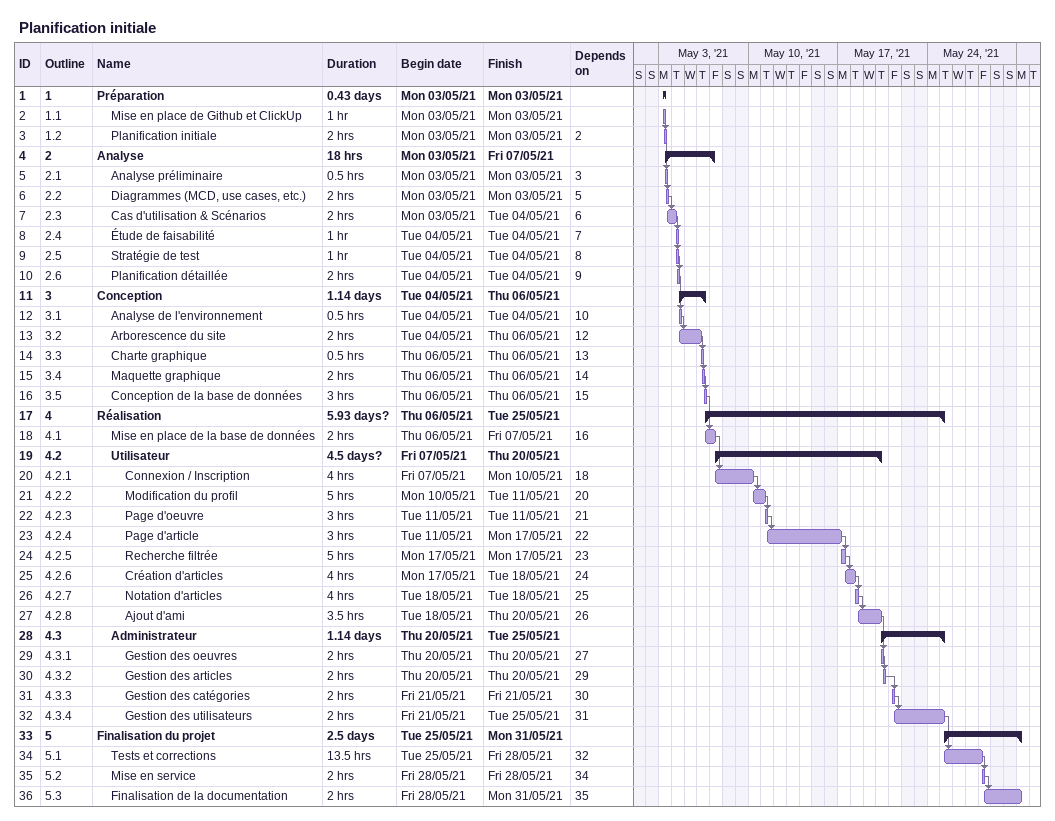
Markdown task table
Planification initiale

| ID | WBS | Task | Duration | Start | Finish | Predecessors |
|---|---|---|---|---|---|---|
| 1 | 1 | **Préparation** | 0.43d | 2021-05-03 | 2021-05-03 |  |
| 2 | 1.1 | Mise en place de Github et ClickUp | 1h | 2021-05-03 | 2021-05-03 |  |
| 3 | 1.2 | Planification initiale | 2h | 2021-05-03 | 2021-05-03 | 2 |
| 4 | 2 | **Analyse** | 18h | 2021-05-03 | 2021-05-07 |  |
| 5 | 2.1 | Analyse préliminaire | 0.5h | 2021-05-03 | 2021-05-03 | 3 |
| 6 | 2.2 | Diagrammes (MCD, use cases, etc.) | 2h | 2021-05-03 | 2021-05-03 | 5 |
| 7 | 2.3 | Cas d'utilisation & Scénarios | 2h | 2021-05-03 | 2021-05-04 | 6 |
| 8 | 2.4 | Étude de faisabilité | 1h | 2021-05-04 | 2021-05-04 | 7 |
| 9 | 2.5 | Stratégie de test | 1h | 2021-05-04 | 2021-05-04 | 8 |
| 10 | 2.6 | Planification détaillée | 2h | 2021-05-04 | 2021-05-04 | 9 |
| 11 | 3 | **Conception** | 1.14d | 2021-05-04 | 2021-05-06 |  |
| 12 | 3.1 | Analyse de l'environnement | 0.5h | 2021-05-04 | 2021-05-04 | 10 |
| 13 | 3.2 | Arborescence du site | 2h | 2021-05-04 | 2021-05-06 | 12 |
| 14 | 3.3 | Charte graphique | 0.5h | 2021-05-06 | 2021-05-06 | 13 |
| 15 | 3.4 | Maquette graphique | 2h | 2021-05-06 | 2021-05-06 | 14 |
| 16 | 3.5 | Conception de la base de données | 3h | 2021-05-06 | 2021-05-06 | 15 |
| 17 | 4 | **Réalisation** | 5.93d? | 2021-05-06 | 2021-05-25 |  |
| 18 | 4.1 | Mise en place de la base de données | 2h | 2021-05-06 | 2021-05-07 | 16 |
| 19 | 4.2 | **Utilisateur** | 4.5d? | 2021-05-07 | 2021-05-20 |  |
| 20 | 4.2.1 | Connexion / Inscription | 4h | 2021-05-07 | 2021-05-10 | 18 |
| 21 | 4.2.2 | Modification du profil | 5h | 2021-05-10 | 2021-05-11 | 20 |
| 22 | 4.2.3 | Page d'oeuvre | 3h | 2021-05-11 | 2021-05-11 | 21 |
| 23 | 4.2.4 | Page d'article | 3h | 2021-05-11 | 2021-05-17 | 22 |
| 24 | 4.2.5 | Recherche filtrée | 5h | 2021-05-17 | 2021-05-17 | 23 |
| 25 | 4.2.6 | Création d'articles | 4h | 2021-05-17 | 2021-05-18 | 24 |
| 26 | 4.2.7 | Notation d'articles | 4h | 2021-05-18 | 2021-05-18 | 25 |
| 27 | 4.2.8 | Ajout d'ami | 3.5h | 2021-05-18 | 2021-05-20 | 26 |
| 28 | 4.3 | **Administrateur** | 1.14d | 2021-05-20 | 2021-05-25 |  |
| 29 | 4.3.1 | Gestion des oeuvres | 2h | 2021-05-20 | 2021-05-20 | 27 |
| 30 | 4.3.2 | Gestion des articles | 2h | 2021-05-20 | 2021-05-20 | 29 |
| 31 | 4.3.3 | Gestion des catégories | 2h | 2021-05-21 | 2021-05-21 | 30 |
| 32 | 4.3.4 | Gestion des utilisateurs | 2h | 2021-05-21 | 2021-05-25 | 31 |
| 33 | 5 | **Finalisation du projet** | 2.5d | 2021-05-25 | 2021-05-31 |  |
| 34 | 5.1 | Tests et corrections | 13.5h | 2021-05-25 | 2021-05-28 | 32 |
| 35 | 5.2 | Mise en service | 2h | 2021-05-28 | 2021-05-28 | 34 |
| 36 | 5.3 | Finalisation de la documentation | 2h | 2021-05-28 | 2021-05-31 | 35 |
